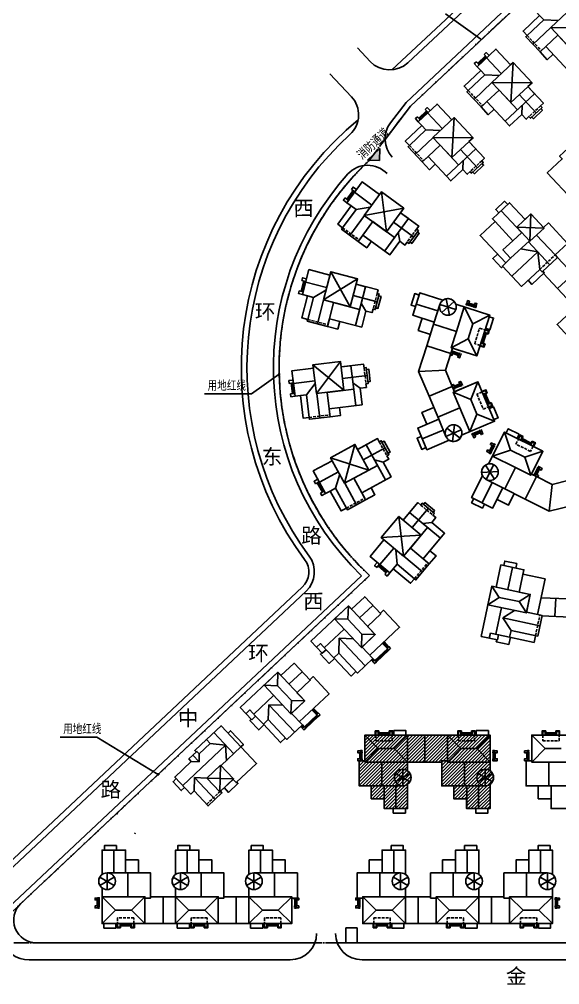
# Model space of a CAD drawing. Extents: x -34815 to 81416, y -425322 to 67478.
# Drawn here: x 878 to 2648, y 9798 to 12961 of the extents above; entities that cross this region are included whole.
import ezdxf

# ---------------------------------------------------------------- set-up
doc = ezdxf.new("R2010")
doc.units = 0
doc.header["$LTSCALE"] = 1000
doc.header["$MEASUREMENT"] = 0
doc.linetypes.add('DASH', pattern=[0.35, 0.25, -0.1])
doc.linetypes.add('DOTE', pattern=[2.42, 2, -0.2, 0.02, -0.2])
doc.layers.add('WALL', color=2, linetype='Continuous', lineweight=25)
doc.layers.add('坯担层', color=7, linetype='Continuous')
doc.styles.add('_TCH_DIM', font='SIMPLEX', dxfattribs={"bigfont": 'GBCBIG'})
doc.styles.add('宋体', font='', dxfattribs={"width": 0.666667})
doc.styles.get('宋体').set_extended_font_data('SimSun')

# ---------------------------------------------------------------- blocks, each defined once
blk = doc.blocks.new('jhjuuoiuo')
at = {"linetype": 'Continuous'}
blk.add_hatch(color=9, dxfattribs=at).paths.add_polyline_path([(284942, 468445), (281762, 468553), (285050, 471625)])
at = {"color": 9, "linetype": 'Continuous'}
for p, q in [((292428, 494316), (363307, 560537)), ((291992, 483838), (368067, 555407)), ((369120, 554327), (293119, 482833)), ((288240, 492456), (311620, 514300)), ((311771, 500517), (302437, 507297)), ((279167, 498256), (282534, 494653)), ((271860, 491430), (277565, 485324)), ((293119, 482833), (286442, 474077)), ((287872, 478428), (291992, 483838)), ((281762, 468553), (285050, 471625)), ((284942, 468445), (285050, 471625)), ((284942, 468445), (281762, 468553)), ((258461, 412042), (251125, 406834)), ((251125, 406834), (238761, 406834)), ((280205, 358737), (186885, 271013)), ((282367, 358774), (190174, 272057)), ((164555, 261687), (264540, 355743)), ((164271, 259360), (265568, 354650)), ((210303, 316067), (200571, 316067)), ((226494, 306219), (210303, 316067)), ((215569, 295939), (215794, 295700)), ((220417, 290763), (220312, 290500)), ((194285, 261687), (267360, 261687)), ((274360, 261687), (551860, 261687)), ((192367, 257187), (261360, 257187)), ((280360, 257187), (545860, 257187))]:
    blk.add_line(p, q, dxfattribs=at)
at = {"color": 1, "linetype": 'DOTE', "ltscale": 2}
for p, q in [((293119, 482833), (369120, 554327)), ((282064, 468314), (293119, 482833)), ((179160, 261687), (282367, 358774)), ((642529, 261687), (179160, 261687))]:
    blk.add_line(p, q, dxfattribs=at)
at = {"color": 9, "linetype": 'Continuous'}
for centre, radius, start, end in [((287649, 499431), 7000, 223.05418, 313.05417), ((272450, 480545), 7000, 312.37273, 43.05418), ((333443, 413686), 85000, 129.54374, 216.58302), ((293441, 474187), 7000, 142.71232, 223.05417), ((333443, 413686), 83500, 132.37273, 216.58302), ((333431, 413690), 74988, 134.50457, 227.08205), ((281839, 460239), 7000, 43.05417, 137.9494), ((333458, 413679), 76515, 137.9494, 225.89447), ((258461, 412042), 150, 35.37446, 215.37446), ((258461, 412042), 150, 215.37446, 35.37446), ((332916, 413273), 74339, 199.74021, 209.08377), ((260772, 359749), 5500, 313.25, 36.58302), ((260772, 359749), 7000, 313.25, 36.58302), ((226494, 306219), 150, 148.68954, 328.68954), ((226494, 306219), 150, 328.68954, 148.68954), ((192367, 265187), 8000, 133.25285, 270.00001), ((194285, 267687), 6000, 133.25, 270), ((261360, 264187), 7000, 270, 360), ((280360, 264187), 7000, 180, 270)]:
    blk.add_arc(centre, radius, start, end, dxfattribs=at)
at = {"color": 1, "linetype": 'DOTE', "ltscale": 2}
for centre, radius, start, end in [((333308, 413789), 74826, 133.22232, 156.73276), ((333031, 413772), 74579, 156.63627, 180.31177), ((332645, 413560), 74192, 180.15001, 197.61149), ((328612, 411871), 69838, 197.29172, 203.83922), ((333289, 413571), 74804, 203.58197, 227.09894)]:
    blk.add_arc(centre, radius, start, end, dxfattribs=at)
at = {"layer": 'WALL', "color": 5}
for p, q in [((313366, 495709), (311320, 493797)), ((313366, 495709), (312609, 496520)), ((311320, 493797), (310563, 494608)), ((295756, 479256), (294999, 480067)), ((297802, 481167), (295756, 479256)), ((297802, 481167), (297045, 481978)), ((278433, 460205), (276781, 457944)), ((278433, 460205), (277537, 460860)), ((276781, 457944), (275885, 458599)), ((265518, 436492), (264444, 436771)), ((265518, 436492), (264813, 433782)), ((264813, 433782), (263739, 434061)), ((307344, 429767), (309650, 425307)), ((309921, 429786), (308397, 430271)), ((310003, 430043), (308478, 430528)), ((310085, 430300), (308560, 430786)), ((310027, 430119), (310249, 430815)), ((314109, 427613), (309650, 425307)), ((303916, 418999), (308376, 421305)), ((310682, 416845), (308376, 421305)), ((312623, 422944), (313681, 422607)), ((297458, 419481), (295304, 412716)), ((311804, 420371), (312862, 420034)), ((303795, 417464), (302385, 413035)), ((305844, 416979), (304320, 417464)), ((305926, 417236), (304402, 417722)), ((306008, 417494), (304483, 417979)), ((305902, 417160), (305681, 416464)), ((302385, 413035), (295304, 412716)), ((295304, 412716), (298058, 406172)), ((302385, 413035), (304187, 408751)), ((262230, 409691), (261129, 409555)), ((262230, 409691), (262572, 406912)), ((306185, 409417), (304710, 408797)), ((306290, 409169), (304815, 408548)), ((306394, 408920), (304920, 408299)), ((306259, 409242), (305976, 409915)), ((310991, 409985), (309095, 405337)), ((262572, 406912), (261470, 406776)), ((304446, 407232), (309095, 405337)), ((312426, 406575), (313449, 407005)), ((313473, 404086), (314496, 404517)), ((308828, 396816), (310724, 401465)), ((315373, 399570), (310724, 401465)), ((311397, 397029), (309922, 396409)), ((311501, 396780), (310027, 396160)), ((311606, 396531), (310131, 395911)), ((311533, 396707), (311816, 396034)), ((318043, 396711), (319619, 391945)), ((314756, 393160), (314037, 391731)), ((314926, 393074), (314274, 393403)), ((314997, 393038), (314278, 391609)), ((322420, 394509), (322919, 395501)), ((324832, 393296), (325331, 394287)), ((315239, 392917), (314519, 391488)), ((314852, 390369), (319619, 391945)), ((328138, 391633), (323371, 390057)), ((324946, 385290), (323371, 390057)), ((326762, 387119), (326043, 385690)), ((327003, 386998), (326284, 385569)), ((327245, 386876), (326526, 385447)), ((327075, 386962), (327727, 386634)), ((269032, 383559), (268057, 383028)), ((269032, 383559), (270372, 381101)), ((270372, 381101), (269397, 380570)), ((284968, 361762), (284257, 360909)), ((284968, 361762), (287118, 359968)), ((287118, 359968), (286407, 359116)), ((274231, 338223), (274352, 342181)), ((274352, 342181), (281204, 334898)), ((278027, 342069), (274352, 342181)), ((283767, 336348), (287048, 339435)), ((286985, 339553), (285772, 340843)), ((287181, 339738), (285968, 341028)), ((287378, 339923), (286165, 341213)), ((283952, 336151), (287233, 339238)), ((284137, 335955), (287418, 339041)), ((282843, 336440), (283234, 336025)), ((283040, 336625), (283430, 336210)), ((283634, 336401), (283234, 336025)), ((283634, 336401), (283244, 336817)), ((255586, 320682), (255707, 324640)), ((255707, 324640), (262559, 317356)), ((259382, 324528), (255707, 324640)), ((265122, 318806), (268403, 321893)), ((265307, 318610), (268588, 321696)), ((268339, 322012), (267126, 323301)), ((268536, 322197), (267323, 323486)), ((268733, 322382), (267520, 323671)), ((264394, 319083), (264785, 318668)), ((264989, 318860), (264598, 319275)), ((265492, 318413), (268773, 321500)), ((264198, 318898), (264588, 318483)), ((264989, 318860), (264588, 318483)), ((281110, 316587), (284660, 313037)), ((284810, 316587), (284810, 317697)), ((287510, 316587), (287510, 317697)), ((292410, 316587), (288860, 313037)), ((302910, 316587), (306460, 313037)), ((306610, 316587), (306610, 317697)), ((309310, 316587), (309310, 317697)), ((314210, 316587), (310660, 313037)), ((325210, 316587), (328760, 313037)), ((328910, 316587), (328910, 317697)), ((331610, 316587), (331610, 317697)), ((279960, 311937), (279230, 311937)), ((279770, 311937), (279770, 310337)), ((280040, 311937), (280040, 310337)), ((280310, 311937), (280310, 310337)), ((281110, 309487), (284660, 313037)), ((292410, 309487), (288860, 313037)), ((302910, 309487), (306460, 313037)), ((314210, 309487), (310660, 313037)), ((315010, 311937), (315010, 310337)), ((315280, 311937), (315280, 310337)), ((315360, 311937), (316090, 311937)), ((315550, 311937), (315550, 310337)), ((324060, 311937), (323330, 311937)), ((323870, 311937), (323870, 310337)), ((324140, 311937), (324140, 310337)), ((324410, 311937), (324410, 310337)), ((325210, 309487), (328760, 313037)), ((236089, 305359), (235981, 301825)), ((241502, 299605), (236089, 305359)), ((236089, 305359), (239340, 305260)), ((211660, 273887), (215210, 270337)), ((222960, 273887), (219410, 270337)), ((231060, 273887), (234610, 270337)), ((242360, 273887), (238810, 270337)), ((250460, 273887), (254010, 270337)), ((261760, 273887), (258210, 270337)), ((280560, 273887), (284110, 270337)), ((291860, 273887), (288310, 270337)), ((299960, 273887), (303510, 270337)), ((311260, 273887), (307710, 270337)), ((319360, 273887), (322910, 270337)), ((330660, 273887), (327110, 270337)), ((210510, 271437), (209780, 271437)), ((210320, 271437), (210320, 273037)), ((210590, 271437), (210590, 273037)), ((210860, 271437), (210860, 273037)), ((262560, 271437), (262560, 273037)), ((262830, 271437), (262830, 273037)), ((262910, 271437), (263640, 271437)), ((263100, 271437), (263100, 273037)), ((279410, 271437), (278680, 271437)), ((279220, 271437), (279220, 273037)), ((279490, 271437), (279490, 273037)), ((279760, 271437), (279760, 273037)), ((331460, 271437), (331460, 273037)), ((331730, 271437), (331730, 273037)), ((331810, 271437), (332540, 271437)), ((332000, 271437), (332000, 273037)), ((211660, 266787), (215210, 270337)), ((222960, 266787), (219410, 270337)), ((231060, 266787), (234610, 270337)), ((242360, 266787), (238810, 270337)), ((250460, 266787), (254010, 270337)), ((261760, 266787), (258210, 270337)), ((280560, 266787), (284110, 270337)), ((291860, 266787), (288310, 270337)), ((299960, 266787), (303510, 270337)), ((311260, 266787), (307710, 270337)), ((319360, 266787), (322910, 270337)), ((330660, 266787), (327110, 270337)), ((216560, 266787), (216560, 265677)), ((219260, 266787), (219260, 265677)), ((235960, 266787), (235960, 265677)), ((238660, 266787), (238660, 265677)), ((255360, 266787), (255360, 265677)), ((258060, 266787), (258060, 265677)), ((276060, 261687), (276060, 265687)), ((276060, 265687), (279060, 265687)), ((279060, 265687), (279060, 261687)), ((284260, 266787), (284260, 265677)), ((286960, 266787), (286960, 265677)), ((303660, 266787), (303660, 265677)), ((306360, 266787), (306360, 265677)), ((323060, 266787), (323060, 265677)), ((325760, 266787), (325760, 265677)), ((279060, 261687), (276060, 261687))]:
    blk.add_line(p, q, dxfattribs=at)
for points in [[(343115, 497500), (343838, 498175), (339742, 502560), (340838, 503584), (335854, 508918), (335197, 508304), (331305, 512469), (326336, 507826), (327292, 506803), (322908, 502707), (324000, 501538)], [(324000, 501538), (322908, 502707), (327292, 506803), (326336, 507826), (331305, 512469), (335197, 508304), (335854, 508918), (340838, 503584), (339742, 502560), (343838, 498175), (343115, 497500), (343524, 497061), (340441, 494180), (340031, 494619), (339308, 493943), (338147, 495185), (334932, 492181), (328924, 498611), (327390, 497178), (323635, 501197), (324000, 501538)], [(327292, 506803), (328385, 505634), (324000, 501538)], [(328385, 505634), (332201, 505504)], [(325512, 499187), (330262, 503625)], [(340838, 503584), (330228, 503661)], [(328924, 498611), (332139, 501615), (336986, 496427)], [(327550, 482958), (328274, 483634), (324178, 488018), (325274, 489042), (320290, 494377), (319633, 493762), (315741, 497927), (310772, 493285), (311728, 492262), (307344, 488166), (308436, 486997)], [(308436, 486997), (307344, 488166), (311728, 492262), (310772, 493285), (315741, 497927), (319633, 493762), (320290, 494377), (325274, 489042), (324178, 488018), (328274, 483634), (327550, 482958), (327960, 482520), (324876, 479639), (324467, 480077), (323743, 479402), (322583, 480644), (319368, 477640), (313360, 484070), (311826, 482636), (308071, 486655), (308436, 486997)], [(325953, 486119), (324178, 488018), (325274, 489042), (320290, 494377), (319633, 493762), (315741, 497927), (310772, 493285)], [(327755, 497519), (328924, 498611), (334932, 492181), (338147, 495185), (339308, 493943), (340031, 494619)], [(312977, 496125), (310931, 494213)], [(313162, 495928), (311116, 494016), (311320, 493797)], [(313914, 496221), (313157, 497032), (312609, 496520)], [(313257, 495606), (317148, 491441)], [(327390, 497178), (329294, 495139), (330829, 496573)], [(310772, 493285), (310015, 494096), (310563, 494608)], [(319647, 483786), (320290, 494377)], [(311728, 492262), (312820, 491093), (308436, 486997)], [(312820, 491093), (316637, 490963)], [(309948, 484646), (314698, 489083)], [(325274, 489042), (314664, 489120)], [(313360, 484070), (316575, 487074), (321422, 481886)], [(318207, 478882), (325953, 486119)], [(321913, 485902), (326418, 481079)], [(311986, 468417), (312710, 469093), (308614, 473477), (309710, 474501), (304726, 479835), (304068, 479221), (300177, 483386), (295208, 478744), (296164, 477721), (291780, 473625), (292872, 472455)], [(292872, 472455), (291780, 473625), (296164, 477721), (295208, 478744), (300177, 483386), (304068, 479221), (304726, 479835), (309710, 474501), (308614, 473477), (312710, 469093), (311986, 468417), (312396, 467979), (309312, 465098), (308903, 465536), (308179, 464860), (307019, 466102), (303804, 463099), (297796, 469529), (296262, 468095), (292507, 472114), (292872, 472455)], [(310389, 471577), (308614, 473477), (309710, 474501), (304726, 479835), (304068, 479221), (300177, 483386), (295208, 478744)], [(298350, 481679), (297593, 482490), (297045, 481978)], [(311826, 482636), (313730, 480598), (315265, 482031)], [(312191, 482978), (313360, 484070), (319368, 477640), (322583, 480644), (323743, 479402), (324467, 480077)], [(322583, 480644), (322665, 483046)], [(295208, 478744), (294450, 479555), (294999, 480067)], [(297413, 481584), (295367, 479672)], [(297597, 481386), (295552, 479475), (295756, 479256)], [(297693, 481065), (301584, 476900)], [(304083, 469244), (304726, 479835)], [(327624, 482206), (328040, 481760), (325629, 479507), (325213, 479953)], [(296164, 477721), (297256, 476552), (292872, 472455)], [(297256, 476552), (301073, 476422)], [(294384, 470105), (299134, 474542)], [(297796, 469529), (301011, 472533), (305858, 467345)], [(309710, 474501), (299100, 474579)], [(335193, 457186), (340245, 451778), (345068, 456284), (345682, 455627), (349774, 459450), (349160, 460107), (352448, 463179), (347396, 468587), (346081, 467358), (342736, 470938), (341201, 469505), (337105, 473889), (332575, 469656), (333257, 468925), (329312, 465239), (336070, 458005), (335193, 457186), (340245, 451778)], [(302643, 464341), (310389, 471577)], [(306348, 471361), (310854, 466538)], [(296262, 468095), (298166, 466057), (299701, 467490)], [(296627, 468437), (297796, 469529), (303804, 463099), (307019, 466102), (308179, 464860), (308903, 465536)], [(307019, 466102), (307100, 468505)], [(312060, 467665), (312476, 467219), (310065, 464966), (309649, 465412)], [(294753, 450336), (295337, 451135), (290493, 454675), (291378, 455886), (285484, 460193), (284953, 459466), (280350, 462829), (276339, 457338), (277469, 456512), (273929, 451668), (275221, 450724)], [(275221, 450724), (273929, 451668), (277469, 456512), (276339, 457338), (280350, 462829), (284953, 459466), (285484, 460193), (291378, 455886), (290493, 454675), (295337, 451135), (294753, 450336), (295238, 449982), (292748, 446574), (292264, 446928), (291680, 446129), (290307, 447132), (287711, 443579), (280606, 448771), (279367, 447075), (274926, 450320), (275221, 450724)], [(292592, 453141), (290493, 454675), (291378, 455886), (285484, 460193), (284953, 459466), (280350, 462829), (276339, 457338)], [(277973, 460541), (276321, 458280)], [(278191, 460382), (276539, 458121), (276781, 457944)], [(278875, 460810), (277979, 461465), (277537, 460860)], [(278344, 460084), (282947, 456721)], [(286835, 449669), (285484, 460193)], [(276339, 457338), (275442, 457993), (275885, 458599)], [(317437, 440596), (322489, 435189), (327312, 439695), (327926, 439037), (332018, 442860), (331404, 443518), (334692, 446590), (329640, 451997), (328325, 450768), (324979, 454349), (323445, 452915), (319349, 457300), (314818, 453067), (315501, 452336), (311555, 448650), (318314, 441416), (317437, 440596), (322489, 435189)], [(318867, 456849), (318047, 457726), (315709, 455541), (316528, 454664)], [(277469, 456512), (278761, 455569), (275221, 450724)], [(278761, 455569), (282534, 456156)], [(291378, 455886), (280941, 453976)], [(317084, 455183), (322477, 449411)], [(324979, 454349), (324735, 447141)], [(277146, 448698), (280981, 453946)], [(280606, 448771), (283202, 452324), (288934, 448135)], [(286339, 444582), (292592, 453141)], [(288664, 452172), (293993, 448278)], [(315501, 452336), (320212, 447294), (317581, 444837), (319629, 442644), (318314, 441416)], [(290307, 447132), (289937, 449508)], [(294966, 449610), (295459, 449250), (293512, 446586), (293020, 446946)], [(320212, 447294), (322550, 449479)], [(321253, 450867), (328461, 450622)], [(279367, 447075), (281620, 445429), (282859, 447125)], [(279662, 447479), (280606, 448771), (287711, 443579), (290307, 447132), (291680, 446129), (292264, 446928)], [(319629, 442644), (324598, 447287)], [(329972, 440949), (324306, 447014)], [(331404, 443518), (326488, 448779)], [(319963, 437893), (326832, 444310)], [(326832, 444310), (322260, 445102)], [(326832, 444310), (327312, 439695)], [(316123, 443761), (314880, 442601), (317201, 440116), (317567, 440458)], [(340210, 434092), (332018, 442860)], [(284324, 433318), (284573, 434276), (278766, 435786), (279144, 437237), (272079, 439074), (271852, 438203), (266336, 439637), (264625, 433056), (265980, 432704), (264470, 426897), (266018, 426494)], [(266018, 426494), (264470, 426897), (265980, 432704), (264625, 433056), (266336, 439637), (271852, 438203), (272079, 439074), (279144, 437237), (278766, 435786), (284573, 434276), (284324, 433318), (284905, 433167), (283843, 429083), (283262, 429234), (283013, 428275), (281368, 428703), (280261, 424445), (271744, 426659), (271216, 424626), (265893, 426010), (266018, 426494)], [(281283, 435131), (278766, 435786), (279144, 437237), (272079, 439074), (271852, 438203), (266336, 439637), (264625, 433056)], [(277206, 429785), (272079, 439074)], [(328116, 439215), (328519, 438784), (325267, 435746), (324250, 436834)], [(264966, 436635), (264262, 433925)], [(265707, 437218), (264632, 437497), (264444, 436771)], [(265227, 436567), (264523, 433857), (264813, 433782)], [(279144, 437237), (270141, 431622)], [(335716, 430699), (328329, 438606)], [(336962, 419698), (331910, 425105), (336733, 429611), (336118, 430269), (340210, 434092), (340825, 433434), (344113, 436506), (349165, 431099), (347850, 429870), (351195, 426290), (349660, 424856), (353756, 420472), (349226, 416239), (348543, 416970), (344597, 413283), (337839, 420517), (336962, 419698), (331910, 425105)], [(336114, 438476), (332022, 434653)], [(264625, 433056), (263550, 433335), (263739, 434061)], [(265480, 436347), (270997, 434912)], [(267528, 432301), (270821, 434235)], [(278616, 424872), (281283, 435131)], [(265980, 432704), (267528, 432301), (266018, 426494)], [(268554, 425318), (270190, 431609)], [(277986, 432785), (284374, 431125)], [(284789, 432722), (285380, 432568), (284549, 429374), (283959, 429528)], [(271341, 425110), (271744, 426659), (280261, 424445), (281368, 428703), (283013, 428275), (283262, 429234)], [(271744, 426659), (272851, 430917), (279723, 429131)], [(281368, 428703), (280150, 430776)], [(271216, 424626), (273916, 423924), (274444, 425957)], [(312866, 423706), (313780, 423415), (313583, 422796), (312669, 423087)], [(312911, 423849), (313969, 423512), (313681, 422607)], [(312623, 422944), (312909, 422853), (312090, 420280), (311804, 420371)], [(313166, 422771), (312347, 420198)], [(298058, 406172), (295305, 412716), (297458, 419481)], [(311516, 419466), (312574, 419129), (312862, 420034)], [(311561, 419609), (312476, 419318), (312673, 419937), (311759, 420228)], [(304187, 408751), (302385, 413035), (303795, 417464)], [(277390, 414224), (274810, 413907), (274627, 415396), (267381, 414505), (267491, 413612), (261834, 412917), (262664, 406167)], [(280886, 413657), (280765, 414639), (274810, 413907), (274627, 415396), (267381, 414505), (267491, 413612), (261834, 412917), (262664, 406167), (264053, 406338), (264785, 400383), (266373, 400578)], [(266373, 400578), (264785, 400383), (264053, 406338), (262664, 406167), (261834, 412917), (267491, 413612), (267381, 414505), (274627, 415396), (274810, 413907), (280765, 414639), (280886, 413657), (281481, 413730), (281996, 409541), (281401, 409468), (281522, 408486), (279834, 408278), (280371, 403911), (271637, 402837), (271893, 400753), (266434, 400082), (266373, 400578)], [(275566, 407754), (267381, 414505)], [(274627, 415396), (268321, 406863)], [(278684, 403704), (277390, 414224)], [(275188, 410830), (281739, 411636)], [(281538, 413273), (282143, 413348), (282546, 410072), (281940, 409998)], [(302385, 413035), (295305, 412716)], [(262139, 410435), (261037, 410300), (261129, 409555)], [(261665, 409621), (262006, 406842)], [(261933, 409654), (262274, 406875), (262572, 406912)], [(262249, 409542), (267906, 410237)], [(265641, 406533), (267992, 409543)], [(271832, 401249), (271637, 402837), (280371, 403911), (279834, 408278), (281522, 408486), (281401, 409468)], [(279834, 408278), (277940, 409758)], [(262664, 406167), (261562, 406032), (261470, 406776)], [(264053, 406338), (265641, 406533), (266373, 400578)], [(269164, 400418), (268371, 406869)], [(271637, 402837), (271100, 407204), (278147, 408071)], [(312057, 407451), (313080, 407881), (313449, 407005)], [(312115, 407312), (313000, 407685), (313252, 407086), (312367, 406713)], [(313473, 404086), (313749, 404203), (312702, 406691), (312426, 406575)], [(313998, 404307), (312951, 406796)], [(313783, 403349), (314668, 403721), (314416, 404320), (313531, 403948)], [(313841, 403211), (314864, 403641), (314496, 404517)], [(271893, 400753), (274662, 401093), (274406, 403178)], [(321572, 394936), (322071, 395928), (322919, 395501)], [(321706, 394869), (322137, 395726), (322718, 395434), (322286, 394577)], [(284920, 394109), (284447, 394979), (279178, 392107), (278460, 393424), (272051, 389931), (272481, 389141), (267476, 386413), (270730, 380442), (271960, 381112), (274831, 375844), (276236, 376610)], [(276236, 376610), (274831, 375844), (271960, 381112), (270730, 380442), (267476, 386413), (272481, 389141), (272051, 389931), (278460, 393424), (279178, 392107), (284447, 394979), (284920, 394109), (285447, 394397), (287467, 390691), (286940, 390404), (287414, 389535), (285921, 388721), (288027, 384858), (280300, 380646), (281305, 378803), (276475, 376171), (276236, 376610)], [(281461, 393352), (279178, 392107), (278460, 393424), (272051, 389931), (272481, 389141), (267476, 386413), (270730, 380442)], [(278460, 393424), (275735, 383170)], [(286534, 384044), (281461, 393352)], [(285667, 393993), (286203, 394285), (287782, 391387), (287247, 391095)], [(322420, 394509), (322555, 394777), (324967, 393564), (324832, 393296)], [(322677, 395018), (325089, 393805)], [(325547, 392936), (325978, 393794), (325398, 394086), (324966, 393228)], [(325681, 392869), (326180, 393860), (325331, 394287)], [(280662, 389385), (286457, 392544)], [(282145, 386663), (272051, 389931)], [(280300, 380646), (278194, 384510), (284428, 387908)], [(281065, 379242), (280300, 380646), (288027, 384858), (285921, 388721), (287414, 389535), (286940, 390404)], [(285921, 388721), (283615, 389400)], [(269103, 383428), (274108, 386155)], [(273365, 381878), (274443, 385541)], [(268673, 384218), (267698, 383687), (268057, 383028)], [(268531, 383287), (269871, 380828)], [(268768, 383416), (270108, 380957), (270372, 381101)], [(278890, 377487), (275779, 383194)], [(335110, 383946), (330596, 382840), (326444, 384929)], [(330596, 382840), (329797, 375797)], [(270730, 380442), (269756, 379911), (269397, 380570)], [(271960, 381112), (273365, 381878), (276236, 376610)], [(281305, 378803), (283754, 380138), (282749, 381982)], [(295862, 377416), (295102, 378050), (291259, 373443), (290107, 374403), (285432, 368797), (286123, 368221), (282472, 363843), (287694, 359488), (288591, 360563), (293199, 356720), (294223, 357949)], [(294223, 357949), (293199, 356720), (288591, 360563), (287694, 359488), (282472, 363843), (286123, 368221), (285432, 368797), (290107, 374403), (291259, 373443), (295102, 378050), (295862, 377416), (296247, 377877), (299487, 375174), (299103, 374714), (299863, 374079), (298775, 372774), (302154, 369956), (296517, 363198), (298130, 361853), (294607, 357629), (294223, 357949)], [(296600, 377583), (296990, 378051), (299525, 375937), (299134, 375469)], [(336692, 377487), (329797, 375797), (323455, 378988)], [(292924, 375439), (291259, 373443), (290107, 374403), (285432, 368797), (286123, 368221), (282472, 363843), (287694, 359488)], [(301065, 368650), (292924, 375439)], [(293640, 371457), (297867, 376526)], [(290107, 374403), (291345, 363865)], [(298775, 372774), (296380, 372557)], [(297746, 362173), (296517, 363198), (302154, 369956), (298775, 372774), (299863, 374079), (299103, 374714)], [(296517, 363198), (293138, 366016), (297686, 371468)], [(296020, 369472), (285432, 368797)], [(285083, 361666), (288734, 366043)], [(289616, 361792), (289271, 365595)], [(298130, 361853), (299917, 363995), (298304, 365340)], [(296369, 359741), (291377, 363904)], [(317845, 361412), (318093, 362586), (321224, 361924), (320975, 360750)], [(284392, 362242), (283681, 361390), (284257, 360909)], [(284603, 361324), (286753, 359531)], [(284776, 361531), (286926, 359738), (287118, 359968)], [(288591, 360563), (289616, 361792), (294223, 357949)], [(311830, 342651), (316135, 341740), (316424, 343110), (319359, 342489), (319732, 344250), (326776, 342759), (327936, 348238), (326840, 348469), (323827, 349107), (324820, 353803), (321885, 354424), (323128, 360294), (317062, 361578), (315820, 355708), (314646, 355956), (311830, 342651)], [(320095, 360936), (318853, 355066)], [(287694, 359488), (286983, 358636), (286407, 359116)], [(322879, 359120), (328749, 357878), (326762, 348486)], [(313610, 351065), (316574, 352993), (314646, 355956)], [(281806, 345350), (283862, 343165), (280366, 339876), (283244, 336817), (279165, 332979), (274231, 338223), (272920, 336990), (270865, 339175), (269845, 338216), (266830, 341420), (276736, 350739), (277558, 349865), (281054, 353154), (285302, 348639), (281806, 345350)], [(316574, 352993), (321857, 351875)], [(323785, 348911), (321857, 351875), (324820, 353803)], [(327702, 352929), (334779, 352627)], [(331544, 352765), (331339, 347969)], [(273094, 347313), (276628, 347205), (276736, 350739)], [(283178, 350897), (279682, 347607)], [(282421, 337691), (290288, 345091), (286039, 349607), (285165, 348784)], [(315740, 343255), (317230, 350299)], [(276628, 347205), (280328, 343272)], [(320654, 349574), (317573, 347569)], [(327356, 345498), (317573, 347569)], [(319732, 344250), (317573, 347569)], [(327910, 348116), (335376, 347797)], [(270385, 339685), (275629, 344618)], [(280220, 339739), (280328, 343272), (283862, 343165)], [(313982, 342195), (314272, 343565)], [(316424, 343110), (314272, 343565)], [(319565, 342445), (319172, 340586), (315845, 341290), (315949, 341779)], [(315949, 341779), (315845, 341290), (319172, 340586), (319565, 342445)], [(319359, 342489), (325816, 341122), (326189, 342883)], [(268338, 339818), (269357, 340777), (270865, 339175)], [(269715, 338354), (269351, 338011), (271681, 335535), (273064, 336837)], [(278754, 333416), (277443, 332183), (272920, 336990)], [(263161, 327808), (265216, 325623), (261720, 322334), (264598, 319275), (260520, 315438), (255586, 320682), (254275, 319448), (252219, 321633), (251200, 320674), (248185, 323879), (258090, 333198), (258912, 332324), (262408, 335613), (266657, 331097), (263161, 327808)], [(254448, 329772), (257982, 329664), (258090, 333198)], [(264533, 333355), (261037, 330066)], [(263776, 320149), (271642, 327549), (267394, 332065), (266520, 331243)], [(257982, 329664), (261683, 325731)], [(251740, 322143), (256984, 327077)], [(261575, 322197), (261683, 325731), (265216, 325623)], [(249692, 322276), (250712, 323236), (252219, 321633)], [(235981, 301825), (235107, 301003), (230858, 305519), (235228, 309630), (234612, 310286), (236724, 312273), (237341, 311617), (240254, 314358), (239226, 315451), (243086, 319082), (252474, 309104), (247084, 304033), (246262, 304907), (242912, 301755), (243323, 301318), (239681, 297892), (235981, 301825)], [(251070, 320812), (250705, 320470), (253035, 317993), (254419, 319295)], [(260108, 315875), (258797, 314641), (254275, 319448)], [(241156, 317266), (246432, 311658)], [(244936, 317116), (245593, 317733), (249019, 314092), (248363, 313474)], [(283860, 316587), (283860, 317697), (284810, 317697)], [(284010, 316587), (284010, 317547), (284660, 317547), (284660, 316587)], [(287510, 317157), (284810, 317157)], [(287510, 316587), (287510, 316887), (284810, 316887), (284810, 316587)], [(288460, 316587), (288460, 317697), (287510, 317697)], [(288310, 316587), (288310, 317547), (287660, 317547), (287660, 316587)], [(292410, 316587), (302910, 316587)], [(296910, 309487), (296910, 316587)], [(305660, 316587), (305660, 317697), (306610, 317697)], [(305810, 316587), (305810, 317547), (306460, 317547), (306460, 316587)], [(309310, 317157), (306610, 317157)], [(309310, 316587), (309310, 316887), (306610, 316887), (306610, 316587)], [(310260, 316587), (310260, 317697), (309310, 317697)], [(310110, 316587), (310110, 317547), (309460, 317547), (309460, 316587)], [(327960, 316587), (327960, 317697), (328910, 317697)], [(328110, 316587), (328110, 317547), (328760, 317547), (328760, 316587)], [(331610, 317157), (328910, 317157)], [(331610, 316587), (331610, 316887), (328910, 316887), (328910, 316587)], [(332560, 316587), (332560, 317697), (331610, 317697)], [(332410, 316587), (332410, 317547), (331760, 317547), (331760, 316587)], [(232983, 303261), (244308, 313916)], [(236571, 312129), (236160, 312566), (239226, 315451)], [(240254, 314358), (244308, 313916)], [(244502, 309842), (244308, 313916)], [(237341, 311617), (237278, 309568)], [(243119, 308541), (248363, 313474)], [(235228, 309630), (237278, 309568)], [(235668, 311279), (237278, 309568)], [(292410, 309487), (301410, 309487)], [(242982, 308686), (242766, 301618)], [(233459, 302755), (232592, 301939), (230399, 304270), (231266, 305085)], [(239340, 305260), (246408, 305044)], [(247223, 304164), (247565, 303799), (245089, 301470), (243924, 302708)], [(288060, 286187), (288060, 287387), (291260, 287387), (291260, 286187)], [(288760, 286187), (288760, 280187)], [(307460, 286187), (307460, 287387), (310660, 287387), (310660, 286187)], [(308160, 286187), (308160, 280187)], [(326860, 286187), (326860, 287387), (330060, 287387), (330060, 286187)], [(327560, 286187), (327560, 280187)], [(282260, 280187), (282260, 283587), (285660, 283587)], [(301660, 280187), (301660, 283587), (305060, 283587)], [(321060, 280187), (321060, 283587), (324460, 283587)], [(285660, 280187), (290560, 280187)], [(292466, 276887), (288655, 279087)], [(292466, 279087), (288655, 276887)], [(290560, 275787), (290560, 280187)], [(305060, 280187), (309960, 280187)], [(311866, 276887), (308055, 279087)], [(311866, 279087), (308055, 276887)], [(309960, 275787), (309960, 280187)], [(324460, 280187), (329360, 280187)], [(331266, 276887), (327455, 279087)], [(331266, 279087), (327455, 276887)], [(329360, 275787), (329360, 280187)], [(224460, 273887), (231060, 273887)], [(227760, 273887), (227760, 266787)], [(243860, 273887), (250460, 273887)], [(247110, 273887), (247110, 266787)], [(279810, 273537), (279810, 273037), (279410, 273037), (279410, 273537)], [(285060, 273887), (291860, 273887)], [(298460, 273887), (291860, 273887)], [(295210, 273887), (295210, 266787)], [(304460, 273887), (311260, 273887)], [(317860, 273887), (311260, 273887)], [(314560, 273887), (314560, 266787)], [(323860, 273887), (330660, 273887)], [(331410, 273537), (331410, 273587), (331810, 273587), (331810, 273037), (331410, 273037), (331410, 273337)], [(331410, 273537), (331410, 273037), (331810, 273037), (331810, 273537)], [(279810, 270937), (279810, 270887), (279410, 270887), (279410, 271437), (279810, 271437), (279810, 271137)], [(331410, 270937), (331410, 270887), (331810, 270887), (331810, 271437), (331410, 271437), (331410, 271137)], [(284110, 270337), (288310, 270337)], [(303510, 270337), (307710, 270337)], [(322910, 270337), (327110, 270337)], [(215610, 266787), (215610, 265677), (216560, 265677)], [(215760, 266787), (215760, 265827), (216410, 265827), (216410, 266787)], [(216560, 266787), (216560, 266487), (219260, 266487), (219260, 266787)], [(216560, 266217), (219260, 266217)], [(220210, 266787), (220210, 265677), (219260, 265677)], [(220060, 266787), (220060, 265827), (219410, 265827), (219410, 266787)], [(222960, 266787), (231060, 266787)], [(235010, 266787), (235010, 265677), (235960, 265677)], [(235160, 266787), (235160, 265827), (235810, 265827), (235810, 266787)], [(235960, 266787), (235960, 266487), (238660, 266487), (238660, 266787)], [(235960, 266217), (238660, 266217)], [(239610, 266787), (239610, 265677), (238660, 265677)], [(239460, 266787), (239460, 265827), (238810, 265827), (238810, 266787)], [(242360, 266787), (250460, 266787)], [(254410, 266787), (254410, 265677), (255360, 265677)], [(254560, 266787), (254560, 265827), (255210, 265827), (255210, 266787)], [(255360, 266787), (255360, 266487), (258060, 266487), (258060, 266787)], [(255360, 266217), (258060, 266217)], [(259010, 266787), (259010, 265677), (258060, 265677)], [(258860, 266787), (258860, 265827), (258210, 265827), (258210, 266787)], [(283310, 266787), (283310, 265677), (284260, 265677)], [(283460, 266787), (283460, 265827), (284110, 265827), (284110, 266787)], [(286960, 266787), (286960, 266487), (284260, 266487), (284260, 266787)], [(286960, 266217), (284260, 266217)], [(287910, 266787), (287910, 265677), (286960, 265677)], [(287760, 266787), (287760, 265827), (287110, 265827), (287110, 266787)], [(288202, 266787), (288202, 265587), (291402, 265587), (291402, 266787)], [(299960, 266787), (291860, 266787)], [(302710, 266787), (302710, 265677), (303660, 265677)], [(302860, 266787), (302860, 265827), (303510, 265827), (303510, 266787)], [(306360, 266787), (306360, 266487), (303660, 266487), (303660, 266787)], [(306360, 266217), (303660, 266217)], [(307310, 266787), (307310, 265677), (306360, 265677)], [(307160, 266787), (307160, 265827), (306510, 265827), (306510, 266787)], [(307602, 266787), (307602, 265587), (310802, 265587), (310802, 266787)], [(319360, 266787), (311260, 266787)], [(322110, 266787), (322110, 265677), (323060, 265677)], [(322260, 266787), (322260, 265827), (322910, 265827), (322910, 266787)], [(325760, 266787), (325760, 266487), (323060, 266487), (323060, 266787)], [(325760, 266217), (323060, 266217)], [(326710, 266787), (326710, 265677), (325760, 265677)], [(326560, 266787), (326560, 265827), (325910, 265827), (325910, 266787)], [(327002, 266787), (327002, 265587), (330202, 265587), (330202, 266787)]]:
    blk.add_lwpolyline(points, dxfattribs=at)
for points in [[(330228, 503661), (335211, 498327), (340838, 503584), (335854, 508918)], [(314664, 489120), (319647, 483786), (325274, 489042), (320290, 494377)], [(299100, 474579), (304083, 469244), (309710, 474501), (304726, 479835)], [(280941, 453976), (286835, 449669), (291378, 455886), (285484, 460193)], [(324979, 454349), (328461, 450622), (324735, 447141), (321253, 450867)], [(270141, 431622), (277206, 429785), (279144, 437237), (272079, 439074)], [(308132, 431090), (308248, 431452), (308724, 431300), (308503, 430605), (308026, 430756)], [(310133, 430453), (310249, 430815), (310725, 430663), (310504, 429968), (310027, 430119)], [(303795, 417464), (303679, 417101), (304156, 416950), (304377, 417645), (303901, 417797)], [(305796, 416827), (305681, 416464), (306157, 416313), (306378, 417008), (305902, 417160)], [(268321, 406863), (275566, 407754), (274627, 415396), (267381, 414505)], [(304187, 408751), (304040, 409101), (304501, 409295), (304784, 408622), (304323, 408428)], [(306123, 409565), (305976, 409915), (306436, 410109), (306720, 409436), (306259, 409242)], [(309733, 395570), (309880, 395219), (310341, 395413), (310058, 396086), (309597, 395892)], [(311668, 396384), (311816, 396034), (312276, 396228), (311993, 396900), (311533, 396707)], [(275735, 383170), (282145, 386663), (278460, 393424), (272051, 389931)], [(314613, 393232), (314274, 393403), (314499, 393849), (315151, 393521), (314926, 393074)], [(313669, 391356), (313330, 391527), (313555, 391973), (314207, 391645), (313982, 391198)], [(326444, 384929), (326783, 384758), (327008, 385205), (326356, 385533), (326131, 385086)], [(327388, 386805), (327727, 386634), (327952, 387080), (327300, 387409), (327075, 386962)], [(291345, 363865), (296020, 369472), (290107, 374403), (285432, 368797)], [(314646, 355956), (324820, 353803), (323785, 348911), (313610, 351065)], [(276736, 350739), (283862, 343165), (280220, 339739), (273094, 347313)], [(287906, 339501), (287447, 339989), (286959, 339529), (287418, 339041)], [(284137, 335955), (283678, 336443), (283190, 335983), (283649, 335495)], [(258090, 333198), (265216, 325623), (261575, 322197), (254448, 329772)], [(269261, 321959), (268802, 322447), (268314, 321988), (268773, 321500)], [(265492, 318413), (265033, 318901), (264545, 318442), (265004, 317954)], [(279610, 311937), (279230, 311937), (279230, 312437), (279960, 312437), (279960, 311937)], [(315710, 311937), (316090, 311937), (316090, 312437), (315360, 312437), (315360, 311937)], [(323710, 311937), (323330, 311937), (323330, 312437), (324060, 312437), (324060, 311937)], [(279610, 309837), (279230, 309837), (279230, 310337), (279960, 310337), (279960, 309837)], [(315710, 309837), (316090, 309837), (316090, 310337), (315360, 310337), (315360, 309837)], [(323710, 309837), (323330, 309837), (323330, 310337), (324060, 310337), (324060, 309837)], [(242982, 308686), (239340, 305260), (242766, 301618), (246408, 305044)], [(210160, 273537), (209780, 273537), (209780, 273037), (210510, 273037), (210510, 273537)], [(263260, 273537), (263640, 273537), (263640, 273037), (262910, 273037), (262910, 273537)], [(279060, 273537), (278680, 273537), (278680, 273037), (279410, 273037), (279410, 273537)], [(332160, 273537), (332540, 273537), (332540, 273037), (331810, 273037), (331810, 273537)], [(210160, 271437), (209780, 271437), (209780, 270937), (210510, 270937), (210510, 271437)], [(263260, 271437), (263640, 271437), (263640, 270937), (262910, 270937), (262910, 271437)], [(279060, 271437), (278680, 271437), (278680, 270937), (279410, 270937), (279410, 271437)], [(332160, 271437), (332540, 271437), (332540, 270937), (331810, 270937), (331810, 271437)]]:
    blk.add_lwpolyline(points, close=True, dxfattribs=at)
at = {"layer": 'WALL', "color": 5, "linetype": 'DASH', "ltscale": 3}
for points in [[(324000, 501538), (327755, 497519)], [(308436, 486997), (312191, 482978)], [(327550, 482958), (324467, 480077)], [(292872, 472455), (296627, 468437)], [(311986, 468417), (308903, 465536)], [(275221, 450724), (279662, 447479)], [(294753, 450336), (292264, 446928)], [(327312, 439695), (331404, 443518)], [(284324, 433318), (283262, 429234)], [(266018, 426494), (271341, 425110)], [(311561, 419609), (310132, 420064), (311436, 424161), (312866, 423706)], [(280886, 413657), (281401, 409468)], [(312115, 407312), (310733, 406731), (312400, 402767), (313783, 403349)], [(266373, 400578), (271832, 401249)], [(284920, 394109), (286940, 390404)], [(325547, 392936), (324873, 391596), (321032, 393529), (321706, 394869)], [(276236, 376610), (281065, 379242)], [(295862, 377416), (299103, 374714)], [(294223, 357949), (297746, 362173)], [(326189, 342883), (327349, 348362)], [(284010, 316587), (284010, 315087), (288310, 315087), (288310, 316587)], [(305810, 316587), (305810, 315087), (310110, 315087), (310110, 316587)], [(328110, 316587), (328110, 315087), (332410, 315087), (332410, 316587)], [(242912, 301755), (239270, 298329)], [(220060, 266787), (220060, 268287), (215760, 268287), (215760, 266787)], [(239460, 266787), (239460, 268287), (235160, 268287), (235160, 266787)], [(258860, 266787), (258860, 268287), (254560, 268287), (254560, 266787)], [(283460, 266787), (283460, 268287), (287760, 268287), (287760, 266787)], [(302860, 266787), (302860, 268287), (307160, 268287), (307160, 266787)], [(322260, 266787), (322260, 268287), (326560, 268287), (326560, 266787)]]:
    blk.add_lwpolyline(points, dxfattribs=at)
at = {"layer": 'WALL', "color": 5, "flags": 128}
for points in [[(294471, 429877), (293327, 430241), (294298, 433290), (295441, 432926)], [(302572, 431921), (303513, 427622)], [(294683, 430544), (300400, 428724)], [(299460, 425770), (300946, 430439)], [(305139, 429104), (300946, 430439)], [(304669, 431253), (301417, 428290)], [(305281, 423287), (307344, 429767)], [(307905, 430375), (307857, 430390), (307979, 430771), (308503, 430605), (308381, 430223), (308095, 430314)], [(307905, 430375), (308381, 430223), (308503, 430605), (308026, 430756)], [(310382, 429586), (310430, 429571), (310551, 429952), (310027, 430119), (309906, 429738), (310192, 429647)], [(298429, 422530), (295189, 423561), (296220, 426801)], [(313000, 424127), (314143, 423763), (315114, 426812), (313970, 427176)], [(308376, 421305), (309650, 425307)], [(304022, 418178), (304499, 418027), (304377, 417645), (303901, 417797)], [(306500, 417390), (306547, 417374), (306426, 416993), (305902, 417160), (306023, 417541), (306309, 417450)], [(304478, 408059), (304939, 408253), (304784, 408622), (304323, 408428)], [(306875, 409067), (306921, 409087), (306766, 409456), (306259, 409242), (306414, 408874), (306690, 408990)], [(299299, 403222), (296165, 401904), (297483, 398770)], [(309095, 405337), (310724, 401465)], [(313954, 402942), (315060, 403408), (316301, 400458), (315195, 399993)], [(306191, 403084), (308828, 396816)], [(300617, 400088), (302517, 395572)], [(304270, 394242), (304820, 398608)], [(296017, 395549), (294911, 395084), (296152, 392134), (297258, 392600)], [(296289, 394904), (301819, 397231)], [(306573, 397278), (302517, 395572)], [(306298, 395095), (302792, 397754)], [(309442, 396261), (309396, 396241), (309551, 395873), (310058, 396086), (309903, 396455), (309626, 396338)], [(309442, 396261), (309903, 396455), (310058, 396086), (309597, 395892)], [(311838, 397269), (311884, 397288), (312039, 396920), (311533, 396707), (311377, 397075), (311654, 397192)], [(321312, 395067), (321851, 396139), (318992, 397577), (318453, 396505)], [(315508, 393341), (315530, 393386), (315173, 393566), (314926, 393074), (315283, 392895), (315418, 393163)], [(314339, 391019), (314317, 390974), (313960, 391154), (314207, 391645), (314564, 391465), (314429, 391197)], [(314339, 391019), (314564, 391465), (314207, 391645), (313982, 391198)], [(323371, 390057), (319619, 391945)], [(312963, 387961), (315378, 384283)], [(315159, 388087), (313182, 384157)], [(320927, 387313), (314852, 390369)], [(311974, 385996), (316367, 386248)], [(325774, 385266), (325998, 385712), (326356, 385533), (326131, 385086)], [(326942, 387588), (326965, 387633), (327322, 387453), (327075, 386962), (326718, 387142), (326852, 387410)], [(312093, 377988), (314790, 383348)], [(317559, 381955), (313182, 384157)], [(320596, 380426), (319068, 377389), (316031, 378917)], [(312718, 377673), (312179, 376601), (309321, 378040), (309860, 379112)], [(288752, 316587), (288752, 317787), (291952, 317787), (291952, 316587)], [(310552, 316587), (310552, 317787), (313752, 317787), (313752, 316587)], [(280360, 312437), (280360, 312487), (279960, 312487), (279960, 311937), (280360, 311937), (280360, 312237)], [(284660, 313037), (288860, 313037)], [(306460, 313037), (310660, 313037)], [(314960, 312437), (314960, 312487), (315360, 312487), (315360, 311937), (314960, 311937), (314960, 312237)], [(324460, 312437), (324460, 312487), (324060, 312487), (324060, 311937), (324460, 311937), (324460, 312237)], [(328760, 313037), (332960, 313037)], [(280360, 309837), (280360, 310337), (279960, 310337), (279960, 309837)], [(285610, 309487), (292410, 309487)], [(307410, 309487), (314210, 309487)], [(314960, 309837), (314960, 310337), (315360, 310337), (315360, 309837)], [(314960, 309837), (314960, 309787), (315360, 309787), (315360, 310337), (314960, 310337), (314960, 310037)], [(324460, 309837), (324460, 310337), (324060, 310337), (324060, 309837)], [(329710, 309487), (336510, 309487)], [(293016, 306487), (289205, 304287)], [(293016, 304287), (289205, 306487)], [(291110, 307587), (291110, 303187)], [(314816, 306487), (311005, 304287)], [(314816, 304287), (311005, 306487)], [(312910, 307587), (312910, 303187)], [(282810, 303187), (282810, 299787), (286210, 299787)], [(286210, 303187), (291110, 303187)], [(289310, 297187), (289310, 303187)], [(304610, 303187), (304610, 299787), (308010, 299787)], [(308010, 303187), (312910, 303187)], [(311110, 297187), (311110, 303187)], [(326910, 303187), (326910, 299787), (330310, 299787)], [(330310, 303187), (335210, 303187)], [(288610, 297187), (288610, 295987), (291810, 295987), (291810, 297187)], [(310410, 297187), (310410, 295987), (313610, 295987), (313610, 297187)], [(215460, 286187), (215460, 287387), (212260, 287387), (212260, 286187)], [(214760, 286187), (214760, 280187)], [(234860, 286187), (234860, 287387), (231660, 287387), (231660, 286187)], [(234160, 286187), (234160, 280187)], [(254260, 286187), (254260, 287387), (251060, 287387), (251060, 286187)], [(253560, 286187), (253560, 280187)], [(221260, 280187), (221260, 283587), (217860, 283587)], [(240660, 280187), (240660, 283587), (237260, 283587)], [(260060, 280187), (260060, 283587), (256660, 283587)], [(211055, 276887), (214866, 279087)], [(211055, 279087), (214866, 276887)], [(217860, 280187), (212960, 280187)], [(212960, 275787), (212960, 280187)], [(230455, 276887), (234266, 279087)], [(230455, 279087), (234266, 276887)], [(237260, 280187), (232360, 280187)], [(232360, 275787), (232360, 280187)], [(249855, 276887), (253666, 279087)], [(249855, 279087), (253666, 276887)], [(256660, 280187), (251760, 280187)], [(251760, 275787), (251760, 280187)], [(210910, 273537), (210910, 273587), (210510, 273587), (210510, 273037), (210910, 273037), (210910, 273337)], [(210910, 273537), (210910, 273037), (210510, 273037), (210510, 273537)], [(218460, 273887), (211660, 273887)], [(237860, 273887), (231060, 273887)], [(257260, 273887), (250460, 273887)], [(262510, 273537), (262510, 273037), (262910, 273037), (262910, 273537)], [(210910, 270937), (210910, 270887), (210510, 270887), (210510, 271437), (210910, 271437), (210910, 271137)], [(262510, 270937), (262510, 270887), (262910, 270887), (262910, 271437), (262510, 271437), (262510, 271137)], [(219410, 270337), (215210, 270337)], [(238810, 270337), (234610, 270337)], [(258210, 270337), (254010, 270337)], [(215319, 266787), (215319, 265587), (212119, 265587), (212119, 266787)], [(234719, 266787), (234719, 265587), (231519, 265587), (231519, 266787)], [(254119, 266787), (254119, 265587), (250919, 265587), (250919, 266787)]]:
    blk.add_lwpolyline(points, dxfattribs=at)
at = {"layer": 'WALL', "color": 5}
for points in [[(314109, 427613), (305128, 430472, 0.2771533), (303405, 431942, 0.2016051), (301746, 431549), (295623, 433498), (293743, 427590), (299460, 425770), (297458, 419481), (303795, 417464), (304250, 418893), (310682, 416845), (314109, 427613)], [(299278, 425198), (305281, 423287), (303916, 418999), (310682, 416845), (314109, 427613), (305128, 430472, 0.5070926), (301746, 431549), (295623, 433498), (293743, 427590), (299460, 425770), (299278, 425198)], [(295623, 433498), (293743, 427590), (299460, 425770), (297458, 419481), (303795, 417464), (304250, 418893), (310682, 416845), (314109, 427613), (305128, 430472, 0.5070926), (301746, 431549), (295623, 433498)], [(315373, 399570), (306685, 395915, -0.2771533), (305101, 394296, -0.2016051), (303413, 394538), (297491, 392047), (295086, 397762), (300617, 400088), (298058, 406172), (304187, 408751), (304769, 407368), (310991, 409986), (315373, 399570)], [(300384, 400641), (306191, 403084), (304446, 407232), (310991, 409985), (315373, 399570), (306685, 395915, -0.5070926), (303413, 394538), (297491, 392047), (295086, 397762), (300617, 400088), (300384, 400641)], [(297491, 392047), (295086, 397762), (300617, 400088), (298058, 406172), (304187, 408751), (304769, 407368), (310991, 409985), (315373, 399570), (306685, 395915, -0.5070926), (303413, 394538), (297491, 392047)], [(318095, 381685), (320927, 387313), (324946, 385290), (328138, 391633), (318043, 396711), (313807, 388292, 0.5070926), (312212, 385121), (309324, 379381), (314862, 376595), (317559, 381955), (318095, 381685)], [(309324, 379381), (314862, 376595), (317559, 381955), (323455, 378988), (326444, 384929), (325104, 385603), (328138, 391633), (318043, 396711), (313807, 388292, 0.5070926), (312212, 385121), (309324, 379381)], [(292410, 297187), (286210, 297187), (286210, 303187), (279610, 303187), (279610, 309837), (281110, 309837), (281110, 316587), (292410, 316587), (292410, 307161, -0.5070926), (292410, 303612), (292410, 297187)], [(285610, 303187), (285610, 309487), (281110, 309487), (281110, 316587), (292410, 316587), (292410, 307161, -0.5070926), (292410, 303612), (292410, 297187), (286210, 297187), (286210, 303187), (285610, 303187)], [(314210, 297187), (308010, 297187), (308010, 303187), (301410, 303187), (301410, 309837), (302910, 309837), (302910, 316587), (314210, 316587), (314210, 307161, -0.5070926), (314210, 303612), (314210, 297187)], [(307410, 303187), (307410, 309487), (302910, 309487), (302910, 316587), (314210, 316587), (314210, 307161, -0.5070926), (314210, 303612), (314210, 297187), (308010, 297187), (308010, 303187), (307410, 303187)], [(336510, 297187), (330310, 297187), (330310, 303187), (323710, 303187), (323710, 309837), (325210, 309837), (325210, 316587), (336510, 316587), (336510, 307161, -0.5070926), (336510, 303612), (336510, 297187)], [(329710, 303187), (329710, 309487), (325210, 309487), (325210, 316587), (336510, 316587), (336510, 307161, -0.5070926), (336510, 303612), (336510, 297187), (330310, 297187), (330310, 303187), (329710, 303187)], [(218460, 280187), (218460, 273887), (222960, 273887), (222960, 266787), (211660, 266787), (211660, 276212, -0.5070926), (211660, 279761), (211660, 286187), (217860, 286187), (217860, 280187), (218460, 280187)], [(211660, 286187), (217860, 286187), (217860, 280187), (224460, 280187), (224460, 273537), (222960, 273537), (222960, 266787), (211660, 266787), (211660, 276212, -0.5070926), (211660, 279761), (211660, 286187)], [(237860, 280187), (237860, 273887), (242360, 273887), (242360, 266787), (231060, 266787), (231060, 276212, -0.5070926), (231060, 279761), (231060, 286187), (237260, 286187), (237260, 280187), (237860, 280187)], [(231060, 286187), (237260, 286187), (237260, 280187), (243860, 280187), (243860, 273537), (242360, 273537), (242360, 266787), (231060, 266787), (231060, 276212, -0.5070926), (231060, 279761), (231060, 286187)], [(257260, 280187), (257260, 273887), (261760, 273887), (261760, 266787), (250460, 266787), (250460, 276212, -0.5070926), (250460, 279761), (250460, 286187), (256660, 286187), (256660, 280187), (257260, 280187)], [(250460, 286187), (256660, 286187), (256660, 280187), (263260, 280187), (263260, 273537), (261760, 273537), (261760, 266787), (250460, 266787), (250460, 276212, -0.5070926), (250460, 279761), (250460, 286187)], [(291860, 286187), (285660, 286187), (285660, 280187), (279060, 280187), (279060, 273537), (280560, 273537), (280560, 266787), (291860, 266787), (291860, 276212, 0.5070926), (291860, 279761), (291860, 286187)], [(285060, 280187), (285060, 273887), (280560, 273887), (280560, 266787), (291860, 266787), (291860, 276212, 0.5070926), (291860, 279761), (291860, 286187), (285660, 286187), (285660, 280187), (285060, 280187)], [(311260, 286187), (305060, 286187), (305060, 280187), (298460, 280187), (298460, 273537), (299960, 273537), (299960, 266787), (311260, 266787), (311260, 276212, 0.5070926), (311260, 279761), (311260, 286187)], [(304460, 280187), (304460, 273887), (299960, 273887), (299960, 266787), (311260, 266787), (311260, 276212, 0.5070926), (311260, 279761), (311260, 286187), (305060, 286187), (305060, 280187), (304460, 280187)], [(330660, 286187), (324460, 286187), (324460, 280187), (317860, 280187), (317860, 273537), (319360, 273537), (319360, 266787), (330660, 266787), (330660, 276212, 0.5070926), (330660, 279761), (330660, 286187)], [(323860, 280187), (323860, 273887), (319360, 273887), (319360, 266787), (330660, 266787), (330660, 276212, 0.5070926), (330660, 279761), (330660, 286187), (324460, 286187), (324460, 280187), (323860, 280187)]]:
    blk.add_lwpolyline(points, format="xyb", dxfattribs=at)
for points in [[(293743, 427590), (299460, 425770), (297458, 419481), (303795, 417464), (304250, 418893), (310682, 416845), (314109, 427613), (305128, 430472, 0.5070926), (301746, 431549), (295623, 433498)], [(295086, 397762), (300617, 400088), (298058, 406172), (304187, 408751), (304769, 407368), (310991, 409985), (315373, 399570), (306685, 395915, -0.5070926), (303413, 394538), (297491, 392047)], [(314862, 376595), (317559, 381955), (323455, 378988), (326444, 384929), (325104, 385603), (328138, 391633), (318043, 396711), (313807, 388292, 0.5070926), (312212, 385121), (309324, 379381)], [(286210, 297187), (286210, 303187), (279610, 303187), (279610, 309837), (281110, 309837), (281110, 316587), (292410, 316587), (292410, 307161, -0.5070926), (292410, 303612), (292410, 297187)], [(308010, 297187), (308010, 303187), (301410, 303187), (301410, 309837), (302910, 309837), (302910, 316587), (314210, 316587), (314210, 307161, -0.5070926), (314210, 303612), (314210, 297187)], [(330310, 297187), (330310, 303187), (323710, 303187), (323710, 309837), (325210, 309837), (325210, 316587), (336510, 316587), (336510, 307161, -0.5070926), (336510, 303612), (336510, 297187)], [(217860, 286187), (217860, 280187), (224460, 280187), (224460, 273537), (222960, 273537), (222960, 266787), (211660, 266787), (211660, 276212, -0.5070926), (211660, 279761), (211660, 286187)], [(237260, 286187), (237260, 280187), (243860, 280187), (243860, 273537), (242360, 273537), (242360, 266787), (231060, 266787), (231060, 276212, -0.5070926), (231060, 279761), (231060, 286187)], [(256660, 286187), (256660, 280187), (263260, 280187), (263260, 273537), (261760, 273537), (261760, 266787), (250460, 266787), (250460, 276212, -0.5070926), (250460, 279761), (250460, 286187)], [(285660, 286187), (285660, 280187), (279060, 280187), (279060, 273537), (280560, 273537), (280560, 266787), (291860, 266787), (291860, 276212, 0.5070926), (291860, 279761), (291860, 286187)], [(305060, 286187), (305060, 280187), (298460, 280187), (298460, 273537), (299960, 273537), (299960, 266787), (311260, 266787), (311260, 276212, 0.5070926), (311260, 279761), (311260, 286187)], [(324460, 286187), (324460, 280187), (317860, 280187), (317860, 273537), (319360, 273537), (319360, 266787), (330660, 266787), (330660, 276212, 0.5070926), (330660, 279761), (330660, 286187)]]:
    blk.add_lwpolyline(points, format="xyb", close=True, dxfattribs=at)
for centre in [(303043, 429772), (304545, 396425), (314171, 386122), (291110, 305387), (312910, 305387), (212960, 277987), (232360, 277987), (251760, 277987), (290560, 277987), (309960, 277987), (329360, 277987)]:
    blk.add_circle(centre, 2200, dxfattribs=at)
at = {"color": 9, "linetype": 'Continuous'}
for s, height, rotation, style, p in [('消防通道', 2531.9, 43.05417, '_TCH_DIM', (280510, 468461)), ('西', 3987, 0.24165, '宋体', (262160, 453898)), ('环', 3987, 0.24165, '宋体', (252034, 426514)), ('东', 3987, 0.24165, '宋体', (253850, 388185)), ('路', 3987, 0.24165, '宋体', (264272, 367337)), ('西', 3987, 0.24165, '宋体', (264772, 349975)), ('环', 3987, 0.24165, '宋体', (250271, 336235)), ('中', 3987, 0.24165, '宋体', (231687, 319078)), ('路', 3987, 0.24165, '宋体', (211253, 300170)), ('金', 3987, 360, '宋体', (318390, 250904))]:
    blk.add_text(s, height=height, rotation=rotation, dxfattribs=dict(at, style=style)).set_placement(p)
at = {"color": 9, "linetype": 'Continuous', "style": '_TCH_DIM'}
for p in [(239548, 407621), (201359, 316854)]:
    blk.add_text('用地红线', height=2531.9, dxfattribs=at).set_placement(p)
blk = doc.blocks.new('区位图')
at = {"layer": '坯担层'}
h = blk.add_hatch(dxfattribs=at)
h.set_pattern_fill('ANSI31', color=256, scale=6, style=0)
h.set_pattern_definition([(45, (7e-09, -0.0008), (-6.7351921, 6.7351921), [])])
edge = h.paths.add_edge_path()
edge.add_line((163867.8, -167463), (163867.8, -167499))
edge.add_arc((163847.7, -167526.5), 34.1, -53.7785, 53.7784, ccw=False)
edge.add_line((163867.8, -167554), (163867.8, -167653.6))
edge.add_line((163867.8, -167653.6), (163771.7, -167653.6))
edge.add_line((163771.7, -167653.6), (163771.7, -167613.3))
edge.add_line((163771.7, -167613.3), (163719.1, -167613.3))
edge.add_line((163719.1, -167613.3), (163719.1, -167560.6))
edge.add_line((163719.1, -167560.6), (163669.5, -167560.6))
edge.add_line((163669.5, -167560.6), (163669.5, -167463))
edge.add_line((163669.5, -167463), (163530, -167463))
edge.add_line((163530, -167463), (163530, -167499))
edge.add_arc((163509.9, -167526.5), 34.1, -53.7065, 53.7784, ccw=False)
edge.add_line((163530, -167554), (163530, -167653.6))
edge.add_line((163530, -167653.6), (163433.9, -167653.6))
edge.add_line((163433.9, -167653.6), (163433.9, -167613.3))
edge.add_line((163433.9, -167613.3), (163381.3, -167613.3))
edge.add_line((163381.3, -167613.3), (163381.3, -167560.6))
edge.add_line((163381.3, -167560.6), (163331.7, -167560.6))
edge.add_line((163331.7, -167560.6), (163331.7, -167457.5))
edge.add_line((163331.7, -167457.5), (163354.9, -167457.5))
edge.add_line((163354.9, -167457.5), (163354.9, -167353))
edge.add_line((163354.9, -167353), (163530, -167353))
edge.add_line((163530, -167353), (163867.8, -167353))
edge.add_line((163867.8, -167353), (163867.8, -167463))
blk.add_lwpolyline([(163867.8, -167463), (163867.8, -167499, -0.507093), (163867.8, -167554), (163867.8, -167653.6), (163771.7, -167653.6), (163771.7, -167613.3), (163719.1, -167613.3), (163719.1, -167560.6), (163669.5, -167560.6), (163669.5, -167463), (163530, -167463), (163530, -167499, -0.506698), (163530, -167554), (163530, -167653.6), (163433.9, -167653.6), (163433.9, -167613.3), (163381.3, -167613.3), (163381.3, -167560.6), (163331.7, -167560.6), (163331.7, -167457.5), (163354.9, -167457.5), (163354.9, -167353), (163530, -167353), (163867.8, -167353), (163867.8, -167463)], format="xyb")
at = {"xscale": 0.01549518806859851, "yscale": 0.01549518806859851, "zscale": 0.01549518806859851}
blk.add_blockref('jhjuuoiuo', (158999.1, -172258.5), dxfattribs=at)

msp = doc.modelspace()

# ---------------------------------------------------------------- block references
at = {"layer": '坯担层', "xscale": 0.7999999999883585, "yscale": 0.7999999999883585, "zscale": 0.7999999999883585}
msp.add_blockref('区位图', (-128674.1, 144497.9), dxfattribs=at)

doc.saveas('drawing.dxf')
